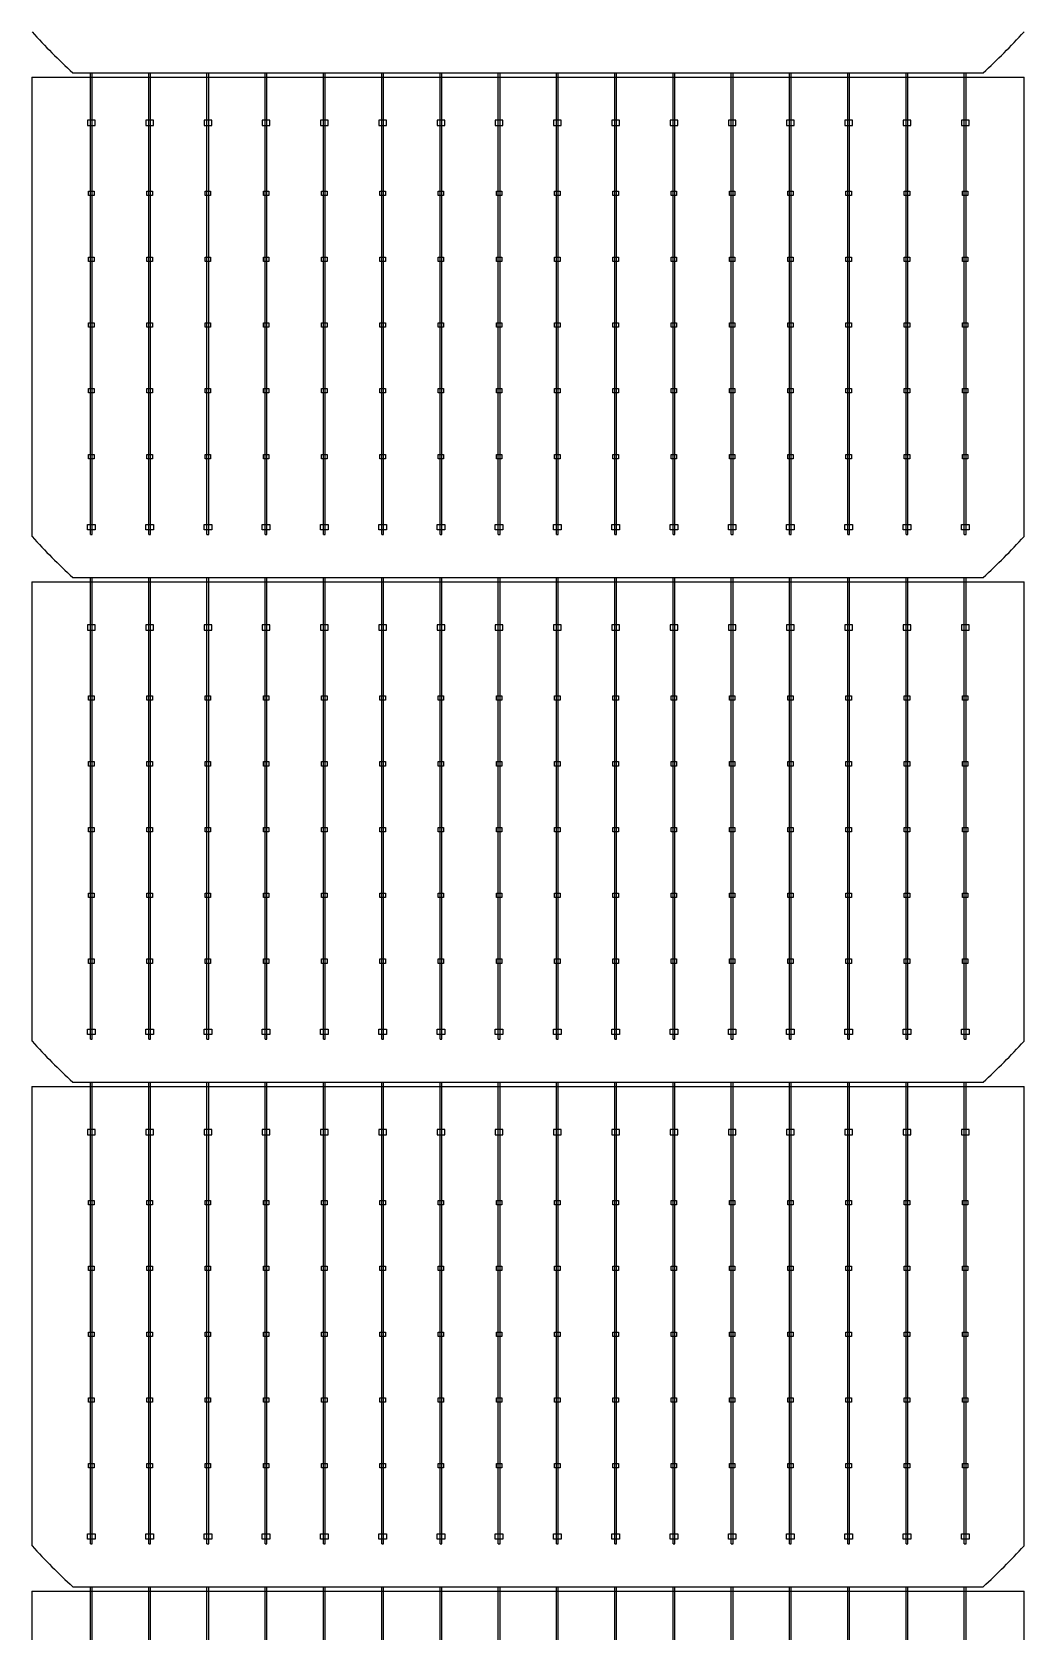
# Model space of a CAD drawing. Header units: millimetres. Extents: x 10297564 to 11610295, y -9287743 to -8409454.
# Drawn here: x 10400741 to 10403282, y -9081404 to -9077305 of the extents above; entities that cross this region are included whole.
import ezdxf

# ---------------------------------------------------------------- set-up
doc = ezdxf.new("R2010")
doc.units = ezdxf.units.MM
doc.header["$LTSCALE"] = 100

msp = doc.modelspace()

# ---------------------------------------------------------------- linework, layer by layer
for p, q in [((10400890.8, -9078592.8), (10400890.8, -9077409.9)), ((10400895.3, -9078592.8), (10400895.3, -9077409.9)), ((10401040, -9078592.8), (10401040, -9077409.9)), ((10401044.5, -9078592.8), (10401044.5, -9077409.9)), ((10401189.3, -9078592.8), (10401189.3, -9077409.9)), ((10401193.8, -9078592.8), (10401193.8, -9077409.9)), ((10401338.5, -9078592.8), (10401338.5, -9077409.9)), ((10401343, -9078592.8), (10401343, -9077409.9)), ((10401487.8, -9078592.8), (10401487.8, -9077409.9)), ((10401492.3, -9078592.8), (10401492.3, -9077409.9)), ((10401637, -9078592.8), (10401637, -9077409.9)), ((10401641.5, -9078592.8), (10401641.5, -9077409.9)), ((10401786.3, -9078592.8), (10401786.3, -9077409.9)), ((10401790.7, -9078592.8), (10401790.7, -9077409.9)), ((10401935.5, -9078592.8), (10401935.5, -9077409.9)), ((10401940, -9078592.8), (10401940, -9077409.9)), ((10402084.8, -9078592.8), (10402084.8, -9077409.9)), ((10402089.2, -9078592.8), (10402089.2, -9077409.9)), ((10402234, -9078592.8), (10402234, -9077409.9)), ((10402238.5, -9078592.8), (10402238.5, -9077409.9)), ((10402383.3, -9078592.8), (10402383.3, -9077409.9)), ((10402387.7, -9078592.8), (10402387.7, -9077409.9)), ((10402532.5, -9078592.8), (10402532.5, -9077409.9)), ((10402537, -9078592.8), (10402537, -9077409.9)), ((10402681.8, -9078592.8), (10402681.8, -9077409.9)), ((10402686.2, -9078592.8), (10402686.2, -9077409.9)), ((10402831, -9078592.8), (10402831, -9077409.9)), ((10402835.5, -9078592.8), (10402835.5, -9077409.9)), ((10402980.3, -9078592.8), (10402980.3, -9077409.9)), ((10402984.7, -9078592.8), (10402984.7, -9077409.9)), ((10403129.5, -9078592.8), (10403129.5, -9077409.9)), ((10403134, -9078592.8), (10403134, -9077409.9)), ((10400741, -9077421.1), (10403282.4, -9077421.1)), ((10400741, -9078713.8), (10403282.4, -9078713.8)), ((10400890.8, -9079885.4), (10400890.8, -9078702.5)), ((10400895.3, -9079885.4), (10400895.3, -9078702.5)), ((10401040, -9079885.4), (10401040, -9078702.5)), ((10401044.5, -9079885.4), (10401044.5, -9078702.5)), ((10401189.3, -9079885.4), (10401189.3, -9078702.5)), ((10401193.8, -9079885.4), (10401193.8, -9078702.5)), ((10401338.5, -9079885.4), (10401338.5, -9078702.5)), ((10401343, -9079885.4), (10401343, -9078702.5)), ((10401487.8, -9079885.4), (10401487.8, -9078702.5)), ((10401492.3, -9079885.4), (10401492.3, -9078702.5)), ((10401637, -9079885.4), (10401637, -9078702.5)), ((10401641.5, -9079885.4), (10401641.5, -9078702.5)), ((10401786.3, -9079885.4), (10401786.3, -9078702.5)), ((10401790.7, -9079885.4), (10401790.7, -9078702.5)), ((10401935.5, -9079885.4), (10401935.5, -9078702.5)), ((10401940, -9079885.4), (10401940, -9078702.5)), ((10402084.8, -9079885.4), (10402084.8, -9078702.5)), ((10402089.2, -9079885.4), (10402089.2, -9078702.5)), ((10402234, -9079885.4), (10402234, -9078702.5)), ((10402238.5, -9079885.4), (10402238.5, -9078702.5)), ((10402383.3, -9079885.4), (10402383.3, -9078702.5)), ((10402387.7, -9079885.4), (10402387.7, -9078702.5)), ((10402532.5, -9079885.4), (10402532.5, -9078702.5)), ((10402537, -9079885.4), (10402537, -9078702.5)), ((10402681.8, -9079885.4), (10402681.8, -9078702.5)), ((10402686.2, -9079885.4), (10402686.2, -9078702.5)), ((10402831, -9079885.4), (10402831, -9078702.5)), ((10402835.5, -9079885.4), (10402835.5, -9078702.5)), ((10402980.3, -9079885.4), (10402980.3, -9078702.5)), ((10402984.7, -9079885.4), (10402984.7, -9078702.5)), ((10403129.5, -9079885.4), (10403129.5, -9078702.5)), ((10403134, -9079885.4), (10403134, -9078702.5)), ((10400890.8, -9081178.1), (10400890.8, -9079995.2)), ((10400895.3, -9081178.1), (10400895.3, -9079995.2)), ((10401040, -9081178.1), (10401040, -9079995.2)), ((10401044.5, -9081178.1), (10401044.5, -9079995.2)), ((10401189.3, -9081178.1), (10401189.3, -9079995.2)), ((10401193.8, -9081178.1), (10401193.8, -9079995.2)), ((10401338.5, -9081178.1), (10401338.5, -9079995.2)), ((10401343, -9081178.1), (10401343, -9079995.2)), ((10401487.8, -9081178.1), (10401487.8, -9079995.2)), ((10401492.3, -9081178.1), (10401492.3, -9079995.2)), ((10401637, -9081178.1), (10401637, -9079995.2)), ((10401641.5, -9081178.1), (10401641.5, -9079995.2)), ((10401786.3, -9081178.1), (10401786.3, -9079995.2)), ((10401790.7, -9081178.1), (10401790.7, -9079995.2)), ((10401935.5, -9081178.1), (10401935.5, -9079995.2)), ((10401940, -9081178.1), (10401940, -9079995.2)), ((10402084.8, -9081178.1), (10402084.8, -9079995.2)), ((10402089.2, -9081178.1), (10402089.2, -9079995.2)), ((10402234, -9081178.1), (10402234, -9079995.2)), ((10402238.5, -9081178.1), (10402238.5, -9079995.2)), ((10402383.3, -9081178.1), (10402383.3, -9079995.2)), ((10402387.7, -9081178.1), (10402387.7, -9079995.2)), ((10402532.5, -9081178.1), (10402532.5, -9079995.2)), ((10402537, -9081178.1), (10402537, -9079995.2)), ((10402681.8, -9081178.1), (10402681.8, -9079995.2)), ((10402686.2, -9081178.1), (10402686.2, -9079995.2)), ((10402831, -9081178.1), (10402831, -9079995.2)), ((10402835.5, -9081178.1), (10402835.5, -9079995.2)), ((10402980.3, -9081178.1), (10402980.3, -9079995.2)), ((10402984.7, -9081178.1), (10402984.7, -9079995.2)), ((10403129.5, -9081178.1), (10403129.5, -9079995.2)), ((10403134, -9081178.1), (10403134, -9079995.2)), ((10400741, -9080006.4), (10403282.4, -9080006.4)), ((10400741, -9081299.1), (10403282.4, -9081299.1)), ((10400890.8, -9082470.8), (10400890.8, -9081287.9)), ((10400895.3, -9082470.8), (10400895.3, -9081287.9)), ((10401040, -9082470.8), (10401040, -9081287.9)), ((10401044.5, -9082470.8), (10401044.5, -9081287.9)), ((10401189.3, -9082470.8), (10401189.3, -9081287.9)), ((10401193.8, -9082470.8), (10401193.8, -9081287.9)), ((10401338.5, -9082470.8), (10401338.5, -9081287.9)), ((10401343, -9082470.8), (10401343, -9081287.9)), ((10401487.8, -9082470.8), (10401487.8, -9081287.9)), ((10401492.3, -9082470.8), (10401492.3, -9081287.9)), ((10401637, -9082470.8), (10401637, -9081287.9)), ((10401641.5, -9082470.8), (10401641.5, -9081287.9)), ((10401786.3, -9082470.8), (10401786.3, -9081287.9)), ((10401790.7, -9082470.8), (10401790.7, -9081287.9)), ((10401935.5, -9082470.8), (10401935.5, -9081287.9)), ((10401940, -9082470.8), (10401940, -9081287.9)), ((10402084.8, -9082470.8), (10402084.8, -9081287.9)), ((10402089.2, -9082470.8), (10402089.2, -9081287.9)), ((10402234, -9082470.8), (10402234, -9081287.9)), ((10402238.5, -9082470.8), (10402238.5, -9081287.9)), ((10402383.3, -9082470.8), (10402383.3, -9081287.9)), ((10402387.7, -9082470.8), (10402387.7, -9081287.9)), ((10402532.5, -9082470.8), (10402532.5, -9081287.9)), ((10402537, -9082470.8), (10402537, -9081287.9)), ((10402681.8, -9082470.8), (10402681.8, -9081287.9)), ((10402686.2, -9082470.8), (10402686.2, -9081287.9)), ((10402831, -9082470.8), (10402831, -9081287.9)), ((10402835.5, -9082470.8), (10402835.5, -9081287.9)), ((10402980.3, -9082470.8), (10402980.3, -9081287.9)), ((10402984.7, -9082470.8), (10402984.7, -9081287.9)), ((10403129.5, -9082470.8), (10403129.5, -9081287.9)), ((10403134, -9082470.8), (10403134, -9081287.9))]:
    msp.add_line(p, q)
for points in [[(10400845.7, -9077409.9), (10403177.7, -9077409.9)], [(10400741, -9077421.1), (10400741, -9078597.9)], [(10403282.4, -9078597.9), (10403282.4, -9077421.1)], [(10400890.8, -9078592.8), (10400895.3, -9078592.8)], [(10401040, -9078592.8), (10401044.5, -9078592.8)], [(10401189.3, -9078592.8), (10401193.8, -9078592.8)], [(10401338.5, -9078592.8), (10401343, -9078592.8)], [(10401487.8, -9078592.8), (10401492.3, -9078592.8)], [(10401637, -9078592.8), (10401641.5, -9078592.8)], [(10401786.3, -9078592.8), (10401790.7, -9078592.8)], [(10401935.5, -9078592.8), (10401940, -9078592.8)], [(10402084.8, -9078592.8), (10402089.2, -9078592.8)], [(10402234, -9078592.8), (10402238.5, -9078592.8)], [(10402383.3, -9078592.8), (10402387.7, -9078592.8)], [(10402532.5, -9078592.8), (10402537, -9078592.8)], [(10402681.8, -9078592.8), (10402686.2, -9078592.8)], [(10402831, -9078592.8), (10402835.5, -9078592.8)], [(10402980.3, -9078592.8), (10402984.7, -9078592.8)], [(10403129.5, -9078592.8), (10403134, -9078592.8)], [(10400741, -9078713.8), (10400741, -9079890.6)], [(10400845.7, -9078702.6), (10403177.7, -9078702.6)], [(10403282.4, -9079890.6), (10403282.4, -9078713.8)], [(10400890.8, -9079885.4), (10400895.3, -9079885.4)], [(10401040, -9079885.4), (10401044.5, -9079885.4)], [(10401189.3, -9079885.4), (10401193.8, -9079885.4)], [(10401338.5, -9079885.4), (10401343, -9079885.4)], [(10401487.8, -9079885.4), (10401492.3, -9079885.4)], [(10401637, -9079885.4), (10401641.5, -9079885.4)], [(10401786.3, -9079885.4), (10401790.7, -9079885.4)], [(10401935.5, -9079885.4), (10401940, -9079885.4)], [(10402084.8, -9079885.4), (10402089.2, -9079885.4)], [(10402234, -9079885.4), (10402238.5, -9079885.4)], [(10402383.3, -9079885.4), (10402387.7, -9079885.4)], [(10402532.5, -9079885.4), (10402537, -9079885.4)], [(10402681.8, -9079885.4), (10402686.2, -9079885.4)], [(10402831, -9079885.4), (10402835.5, -9079885.4)], [(10402980.3, -9079885.4), (10402984.7, -9079885.4)], [(10403129.5, -9079885.4), (10403134, -9079885.4)], [(10400845.7, -9079995.3), (10403177.7, -9079995.3)], [(10400741, -9080006.4), (10400741, -9081183.2)], [(10403282.4, -9081183.2), (10403282.4, -9080006.4)], [(10400890.8, -9081178.1), (10400895.3, -9081178.1)], [(10401040, -9081178.1), (10401044.5, -9081178.1)], [(10401189.3, -9081178.1), (10401193.8, -9081178.1)], [(10401338.5, -9081178.1), (10401343, -9081178.1)], [(10401487.8, -9081178.1), (10401492.3, -9081178.1)], [(10401637, -9081178.1), (10401641.5, -9081178.1)], [(10401786.3, -9081178.1), (10401790.7, -9081178.1)], [(10401935.5, -9081178.1), (10401940, -9081178.1)], [(10402084.8, -9081178.1), (10402089.2, -9081178.1)], [(10402234, -9081178.1), (10402238.5, -9081178.1)], [(10402383.3, -9081178.1), (10402387.7, -9081178.1)], [(10402532.5, -9081178.1), (10402537, -9081178.1)], [(10402681.8, -9081178.1), (10402686.2, -9081178.1)], [(10402831, -9081178.1), (10402835.5, -9081178.1)], [(10402980.3, -9081178.1), (10402984.7, -9081178.1)], [(10403129.5, -9081178.1), (10403134, -9081178.1)], [(10400741, -9081299.1), (10400741, -9082475.9)], [(10400845.7, -9081287.9), (10403177.7, -9081287.9)], [(10403282.4, -9082475.9), (10403282.4, -9081299.1)]]:
    msp.add_lwpolyline(points)
for points in [[(10400902.8, -9077544.8), (10400902.8, -9077530.9), (10400883.3, -9077530.9), (10400883.3, -9077544.8)], [(10401052, -9077544.8), (10401052, -9077530.9), (10401032.5, -9077530.9), (10401032.5, -9077544.8)], [(10401201.3, -9077544.8), (10401201.3, -9077530.9), (10401181.8, -9077530.9), (10401181.8, -9077544.8)], [(10401350.5, -9077544.8), (10401350.5, -9077530.9), (10401331, -9077530.9), (10401331, -9077544.8)], [(10401499.8, -9077544.8), (10401499.8, -9077530.9), (10401480.3, -9077530.9), (10401480.3, -9077544.8)], [(10401649, -9077544.8), (10401649, -9077530.9), (10401629.5, -9077530.9), (10401629.5, -9077544.8)], [(10401798.3, -9077544.8), (10401798.3, -9077530.9), (10401778.8, -9077530.9), (10401778.8, -9077544.8)], [(10401947.5, -9077544.8), (10401947.5, -9077530.9), (10401928, -9077530.9), (10401928, -9077544.8)], [(10402096.8, -9077544.8), (10402096.8, -9077530.9), (10402077.2, -9077530.9), (10402077.2, -9077544.8)], [(10402246, -9077544.8), (10402246, -9077530.9), (10402226.5, -9077530.9), (10402226.5, -9077544.8)], [(10402395.3, -9077544.8), (10402395.3, -9077530.9), (10402375.7, -9077530.9), (10402375.7, -9077544.8)], [(10402544.5, -9077544.8), (10402544.5, -9077530.9), (10402525, -9077530.9), (10402525, -9077544.8)], [(10402693.8, -9077544.8), (10402693.8, -9077530.9), (10402674.2, -9077530.9), (10402674.2, -9077544.8)], [(10402843, -9077544.8), (10402843, -9077530.9), (10402823.5, -9077530.9), (10402823.5, -9077544.8)], [(10402992.3, -9077544.8), (10402992.3, -9077530.9), (10402972.7, -9077530.9), (10402972.7, -9077544.8)], [(10403141.5, -9077544.8), (10403141.5, -9077530.9), (10403122, -9077530.9), (10403122, -9077544.8)], [(10400886.1, -9077713.2), (10400900, -9077713.2), (10400900, -9077724.3), (10400886.1, -9077724.3)], [(10401035.3, -9077713.2), (10401049.3, -9077713.2), (10401049.3, -9077724.3), (10401035.3, -9077724.3)], [(10401184.6, -9077713.2), (10401198.5, -9077713.2), (10401198.5, -9077724.3), (10401184.6, -9077724.3)], [(10401333.8, -9077713.2), (10401347.7, -9077713.2), (10401347.7, -9077724.3), (10401333.8, -9077724.3)], [(10401483, -9077713.2), (10401497, -9077713.2), (10401497, -9077724.3), (10401483, -9077724.3)], [(10401632.3, -9077713.2), (10401646.2, -9077713.2), (10401646.2, -9077724.3), (10401632.3, -9077724.3)], [(10401781.5, -9077713.2), (10401795.5, -9077713.2), (10401795.5, -9077724.3), (10401781.5, -9077724.3)], [(10401930.8, -9077713.2), (10401944.7, -9077713.2), (10401944.7, -9077724.3), (10401930.8, -9077724.3)], [(10402080, -9077713.2), (10402094, -9077713.2), (10402094, -9077724.3), (10402080, -9077724.3)], [(10402229.3, -9077713.2), (10402243.2, -9077713.2), (10402243.2, -9077724.3), (10402229.3, -9077724.3)], [(10402378.5, -9077713.2), (10402392.5, -9077713.2), (10402392.5, -9077724.3), (10402378.5, -9077724.3)], [(10402527.8, -9077713.2), (10402541.7, -9077713.2), (10402541.7, -9077724.3), (10402527.8, -9077724.3)], [(10402677, -9077713.2), (10402691, -9077713.2), (10402691, -9077724.3), (10402677, -9077724.3)], [(10402826.3, -9077713.2), (10402840.2, -9077713.2), (10402840.2, -9077724.3), (10402826.3, -9077724.3)], [(10402975.5, -9077713.2), (10402989.5, -9077713.2), (10402989.5, -9077724.3), (10402975.5, -9077724.3)], [(10403124.8, -9077713.2), (10403138.7, -9077713.2), (10403138.7, -9077724.3), (10403124.8, -9077724.3)], [(10400886.1, -9077881.7), (10400900, -9077881.7), (10400900, -9077892.8), (10400886.1, -9077892.8)], [(10401035.3, -9077881.7), (10401049.3, -9077881.7), (10401049.3, -9077892.8), (10401035.3, -9077892.8)], [(10401184.6, -9077881.7), (10401198.5, -9077881.7), (10401198.5, -9077892.8), (10401184.6, -9077892.8)], [(10401333.8, -9077881.7), (10401347.7, -9077881.7), (10401347.7, -9077892.8), (10401333.8, -9077892.8)], [(10401483, -9077881.7), (10401497, -9077881.7), (10401497, -9077892.8), (10401483, -9077892.8)], [(10401632.3, -9077881.7), (10401646.2, -9077881.7), (10401646.2, -9077892.8), (10401632.3, -9077892.8)], [(10401781.5, -9077881.7), (10401795.5, -9077881.7), (10401795.5, -9077892.8), (10401781.5, -9077892.8)], [(10401930.8, -9077881.7), (10401944.7, -9077881.7), (10401944.7, -9077892.8), (10401930.8, -9077892.8)], [(10402080, -9077881.7), (10402094, -9077881.7), (10402094, -9077892.8), (10402080, -9077892.8)], [(10402229.3, -9077881.7), (10402243.2, -9077881.7), (10402243.2, -9077892.8), (10402229.3, -9077892.8)], [(10402378.5, -9077881.7), (10402392.5, -9077881.7), (10402392.5, -9077892.8), (10402378.5, -9077892.8)], [(10402527.8, -9077881.7), (10402541.7, -9077881.7), (10402541.7, -9077892.8), (10402527.8, -9077892.8)], [(10402677, -9077881.7), (10402691, -9077881.7), (10402691, -9077892.8), (10402677, -9077892.8)], [(10402826.3, -9077881.7), (10402840.2, -9077881.7), (10402840.2, -9077892.8), (10402826.3, -9077892.8)], [(10402975.5, -9077881.7), (10402989.5, -9077881.7), (10402989.5, -9077892.8), (10402975.5, -9077892.8)], [(10403124.8, -9077881.7), (10403138.7, -9077881.7), (10403138.7, -9077892.8), (10403124.8, -9077892.8)], [(10400886.1, -9078050.2), (10400900, -9078050.2), (10400900, -9078061.3), (10400886.1, -9078061.3)], [(10401035.3, -9078050.2), (10401049.3, -9078050.2), (10401049.3, -9078061.3), (10401035.3, -9078061.3)], [(10401184.6, -9078050.2), (10401198.5, -9078050.2), (10401198.5, -9078061.3), (10401184.6, -9078061.3)], [(10401333.8, -9078050.2), (10401347.7, -9078050.2), (10401347.7, -9078061.3), (10401333.8, -9078061.3)], [(10401483, -9078050.2), (10401497, -9078050.2), (10401497, -9078061.3), (10401483, -9078061.3)], [(10401632.3, -9078050.2), (10401646.2, -9078050.2), (10401646.2, -9078061.3), (10401632.3, -9078061.3)], [(10401781.5, -9078050.2), (10401795.5, -9078050.2), (10401795.5, -9078061.3), (10401781.5, -9078061.3)], [(10401930.8, -9078050.2), (10401944.7, -9078050.2), (10401944.7, -9078061.3), (10401930.8, -9078061.3)], [(10402080, -9078050.2), (10402094, -9078050.2), (10402094, -9078061.3), (10402080, -9078061.3)], [(10402229.3, -9078050.2), (10402243.2, -9078050.2), (10402243.2, -9078061.3), (10402229.3, -9078061.3)], [(10402378.5, -9078050.2), (10402392.5, -9078050.2), (10402392.5, -9078061.3), (10402378.5, -9078061.3)], [(10402527.8, -9078050.2), (10402541.7, -9078050.2), (10402541.7, -9078061.3), (10402527.8, -9078061.3)], [(10402677, -9078050.2), (10402691, -9078050.2), (10402691, -9078061.3), (10402677, -9078061.3)], [(10402826.3, -9078050.2), (10402840.2, -9078050.2), (10402840.2, -9078061.3), (10402826.3, -9078061.3)], [(10402975.5, -9078050.2), (10402989.5, -9078050.2), (10402989.5, -9078061.3), (10402975.5, -9078061.3)], [(10403124.8, -9078050.2), (10403138.7, -9078050.2), (10403138.7, -9078061.3), (10403124.8, -9078061.3)], [(10400886.1, -9078218.7), (10400900, -9078218.7), (10400900, -9078229.8), (10400886.1, -9078229.8)], [(10401035.3, -9078218.7), (10401049.3, -9078218.7), (10401049.3, -9078229.8), (10401035.3, -9078229.8)], [(10401184.6, -9078218.7), (10401198.5, -9078218.7), (10401198.5, -9078229.8), (10401184.6, -9078229.8)], [(10401333.8, -9078218.7), (10401347.7, -9078218.7), (10401347.7, -9078229.8), (10401333.8, -9078229.8)], [(10401483, -9078218.7), (10401497, -9078218.7), (10401497, -9078229.8), (10401483, -9078229.8)], [(10401632.3, -9078218.7), (10401646.2, -9078218.7), (10401646.2, -9078229.8), (10401632.3, -9078229.8)], [(10401781.5, -9078218.7), (10401795.5, -9078218.7), (10401795.5, -9078229.8), (10401781.5, -9078229.8)], [(10401930.8, -9078218.7), (10401944.7, -9078218.7), (10401944.7, -9078229.8), (10401930.8, -9078229.8)], [(10402080, -9078218.7), (10402094, -9078218.7), (10402094, -9078229.8), (10402080, -9078229.8)], [(10402229.3, -9078218.7), (10402243.2, -9078218.7), (10402243.2, -9078229.8), (10402229.3, -9078229.8)], [(10402378.5, -9078218.7), (10402392.5, -9078218.7), (10402392.5, -9078229.8), (10402378.5, -9078229.8)], [(10402527.8, -9078218.7), (10402541.7, -9078218.7), (10402541.7, -9078229.8), (10402527.8, -9078229.8)], [(10402677, -9078218.7), (10402691, -9078218.7), (10402691, -9078229.8), (10402677, -9078229.8)], [(10402826.3, -9078218.7), (10402840.2, -9078218.7), (10402840.2, -9078229.8), (10402826.3, -9078229.8)], [(10402975.5, -9078218.7), (10402989.5, -9078218.7), (10402989.5, -9078229.8), (10402975.5, -9078229.8)], [(10403124.8, -9078218.7), (10403138.7, -9078218.7), (10403138.7, -9078229.8), (10403124.8, -9078229.8)], [(10400886.1, -9078387.2), (10400900, -9078387.2), (10400900, -9078398.3), (10400886.1, -9078398.3)], [(10401035.3, -9078387.2), (10401049.3, -9078387.2), (10401049.3, -9078398.3), (10401035.3, -9078398.3)], [(10401184.6, -9078387.2), (10401198.5, -9078387.2), (10401198.5, -9078398.3), (10401184.6, -9078398.3)], [(10401333.8, -9078387.2), (10401347.7, -9078387.2), (10401347.7, -9078398.3), (10401333.8, -9078398.3)], [(10401483, -9078387.2), (10401497, -9078387.2), (10401497, -9078398.3), (10401483, -9078398.3)], [(10401632.3, -9078387.2), (10401646.2, -9078387.2), (10401646.2, -9078398.3), (10401632.3, -9078398.3)], [(10401781.5, -9078387.2), (10401795.5, -9078387.2), (10401795.5, -9078398.3), (10401781.5, -9078398.3)], [(10401930.8, -9078387.2), (10401944.7, -9078387.2), (10401944.7, -9078398.3), (10401930.8, -9078398.3)], [(10402080, -9078387.2), (10402094, -9078387.2), (10402094, -9078398.3), (10402080, -9078398.3)], [(10402229.3, -9078387.2), (10402243.2, -9078387.2), (10402243.2, -9078398.3), (10402229.3, -9078398.3)], [(10402378.5, -9078387.2), (10402392.5, -9078387.2), (10402392.5, -9078398.3), (10402378.5, -9078398.3)], [(10402527.8, -9078387.2), (10402541.7, -9078387.2), (10402541.7, -9078398.3), (10402527.8, -9078398.3)], [(10402677, -9078387.2), (10402691, -9078387.2), (10402691, -9078398.3), (10402677, -9078398.3)], [(10402826.3, -9078387.2), (10402840.2, -9078387.2), (10402840.2, -9078398.3), (10402826.3, -9078398.3)], [(10402975.5, -9078387.2), (10402989.5, -9078387.2), (10402989.5, -9078398.3), (10402975.5, -9078398.3)], [(10403124.8, -9078387.2), (10403138.7, -9078387.2), (10403138.7, -9078398.3), (10403124.8, -9078398.3)], [(10400902.8, -9078566.7), (10400902.8, -9078580.6), (10400883.3, -9078580.6), (10400883.3, -9078566.7)], [(10401052, -9078566.7), (10401052, -9078580.6), (10401032.5, -9078580.6), (10401032.5, -9078566.7)], [(10401201.3, -9078566.7), (10401201.3, -9078580.6), (10401181.8, -9078580.6), (10401181.8, -9078566.7)], [(10401350.5, -9078566.7), (10401350.5, -9078580.6), (10401331, -9078580.6), (10401331, -9078566.7)], [(10401499.8, -9078566.7), (10401499.8, -9078580.6), (10401480.3, -9078580.6), (10401480.3, -9078566.7)], [(10401649, -9078566.7), (10401649, -9078580.6), (10401629.5, -9078580.6), (10401629.5, -9078566.7)], [(10401798.3, -9078566.7), (10401798.3, -9078580.6), (10401778.8, -9078580.6), (10401778.8, -9078566.7)], [(10401947.5, -9078566.7), (10401947.5, -9078580.6), (10401928, -9078580.6), (10401928, -9078566.7)], [(10402096.8, -9078566.7), (10402096.8, -9078580.6), (10402077.2, -9078580.6), (10402077.2, -9078566.7)], [(10402246, -9078566.7), (10402246, -9078580.6), (10402226.5, -9078580.6), (10402226.5, -9078566.7)], [(10402395.3, -9078566.7), (10402395.3, -9078580.6), (10402375.7, -9078580.6), (10402375.7, -9078566.7)], [(10402544.5, -9078566.7), (10402544.5, -9078580.6), (10402525, -9078580.6), (10402525, -9078566.7)], [(10402693.8, -9078566.7), (10402693.8, -9078580.6), (10402674.2, -9078580.6), (10402674.2, -9078566.7)], [(10402843, -9078566.7), (10402843, -9078580.6), (10402823.5, -9078580.6), (10402823.5, -9078566.7)], [(10402992.3, -9078566.7), (10402992.3, -9078580.6), (10402972.7, -9078580.6), (10402972.7, -9078566.7)], [(10403141.5, -9078566.7), (10403141.5, -9078580.6), (10403122, -9078580.6), (10403122, -9078566.7)], [(10400902.8, -9078837.5), (10400902.8, -9078823.5), (10400883.3, -9078823.5), (10400883.3, -9078837.5)], [(10401052, -9078837.5), (10401052, -9078823.5), (10401032.5, -9078823.5), (10401032.5, -9078837.5)], [(10401201.3, -9078837.5), (10401201.3, -9078823.5), (10401181.8, -9078823.5), (10401181.8, -9078837.5)], [(10401350.5, -9078837.5), (10401350.5, -9078823.5), (10401331, -9078823.5), (10401331, -9078837.5)], [(10401499.8, -9078837.5), (10401499.8, -9078823.5), (10401480.3, -9078823.5), (10401480.3, -9078837.5)], [(10401649, -9078837.5), (10401649, -9078823.5), (10401629.5, -9078823.5), (10401629.5, -9078837.5)], [(10401798.3, -9078837.5), (10401798.3, -9078823.5), (10401778.8, -9078823.5), (10401778.8, -9078837.5)], [(10401947.5, -9078837.5), (10401947.5, -9078823.5), (10401928, -9078823.5), (10401928, -9078837.5)], [(10402096.8, -9078837.5), (10402096.8, -9078823.5), (10402077.2, -9078823.5), (10402077.2, -9078837.5)], [(10402246, -9078837.5), (10402246, -9078823.5), (10402226.5, -9078823.5), (10402226.5, -9078837.5)], [(10402395.3, -9078837.5), (10402395.3, -9078823.5), (10402375.7, -9078823.5), (10402375.7, -9078837.5)], [(10402544.5, -9078837.5), (10402544.5, -9078823.5), (10402525, -9078823.5), (10402525, -9078837.5)], [(10402693.8, -9078837.5), (10402693.8, -9078823.5), (10402674.2, -9078823.5), (10402674.2, -9078837.5)], [(10402843, -9078837.5), (10402843, -9078823.5), (10402823.5, -9078823.5), (10402823.5, -9078837.5)], [(10402992.3, -9078837.5), (10402992.3, -9078823.5), (10402972.7, -9078823.5), (10402972.7, -9078837.5)], [(10403141.5, -9078837.5), (10403141.5, -9078823.5), (10403122, -9078823.5), (10403122, -9078837.5)], [(10400886.1, -9079005.8), (10400900, -9079005.8), (10400900, -9079017), (10400886.1, -9079017)], [(10401035.3, -9079005.8), (10401049.3, -9079005.8), (10401049.3, -9079017), (10401035.3, -9079017)], [(10401184.6, -9079005.8), (10401198.5, -9079005.8), (10401198.5, -9079017), (10401184.6, -9079017)], [(10401333.8, -9079005.8), (10401347.7, -9079005.8), (10401347.7, -9079017), (10401333.8, -9079017)], [(10401483, -9079005.8), (10401497, -9079005.8), (10401497, -9079017), (10401483, -9079017)], [(10401632.3, -9079005.8), (10401646.2, -9079005.8), (10401646.2, -9079017), (10401632.3, -9079017)], [(10401781.5, -9079005.8), (10401795.5, -9079005.8), (10401795.5, -9079017), (10401781.5, -9079017)], [(10401930.8, -9079005.8), (10401944.7, -9079005.8), (10401944.7, -9079017), (10401930.8, -9079017)], [(10402080, -9079005.8), (10402094, -9079005.8), (10402094, -9079017), (10402080, -9079017)], [(10402229.3, -9079005.8), (10402243.2, -9079005.8), (10402243.2, -9079017), (10402229.3, -9079017)], [(10402378.5, -9079005.8), (10402392.5, -9079005.8), (10402392.5, -9079017), (10402378.5, -9079017)], [(10402527.8, -9079005.8), (10402541.7, -9079005.8), (10402541.7, -9079017), (10402527.8, -9079017)], [(10402677, -9079005.8), (10402691, -9079005.8), (10402691, -9079017), (10402677, -9079017)], [(10402826.3, -9079005.8), (10402840.2, -9079005.8), (10402840.2, -9079017), (10402826.3, -9079017)], [(10402975.5, -9079005.8), (10402989.5, -9079005.8), (10402989.5, -9079017), (10402975.5, -9079017)], [(10403124.8, -9079005.8), (10403138.7, -9079005.8), (10403138.7, -9079017), (10403124.8, -9079017)], [(10400886.1, -9079174.3), (10400900, -9079174.3), (10400900, -9079185.5), (10400886.1, -9079185.5)], [(10401035.3, -9079174.3), (10401049.3, -9079174.3), (10401049.3, -9079185.5), (10401035.3, -9079185.5)], [(10401184.6, -9079174.3), (10401198.5, -9079174.3), (10401198.5, -9079185.5), (10401184.6, -9079185.5)], [(10401333.8, -9079174.3), (10401347.7, -9079174.3), (10401347.7, -9079185.5), (10401333.8, -9079185.5)], [(10401483, -9079174.3), (10401497, -9079174.3), (10401497, -9079185.5), (10401483, -9079185.5)], [(10401632.3, -9079174.3), (10401646.2, -9079174.3), (10401646.2, -9079185.5), (10401632.3, -9079185.5)], [(10401781.5, -9079174.3), (10401795.5, -9079174.3), (10401795.5, -9079185.5), (10401781.5, -9079185.5)], [(10401930.8, -9079174.3), (10401944.7, -9079174.3), (10401944.7, -9079185.5), (10401930.8, -9079185.5)], [(10402080, -9079174.3), (10402094, -9079174.3), (10402094, -9079185.5), (10402080, -9079185.5)], [(10402229.3, -9079174.3), (10402243.2, -9079174.3), (10402243.2, -9079185.5), (10402229.3, -9079185.5)], [(10402378.5, -9079174.3), (10402392.5, -9079174.3), (10402392.5, -9079185.5), (10402378.5, -9079185.5)], [(10402527.8, -9079174.3), (10402541.7, -9079174.3), (10402541.7, -9079185.5), (10402527.8, -9079185.5)], [(10402677, -9079174.3), (10402691, -9079174.3), (10402691, -9079185.5), (10402677, -9079185.5)], [(10402826.3, -9079174.3), (10402840.2, -9079174.3), (10402840.2, -9079185.5), (10402826.3, -9079185.5)], [(10402975.5, -9079174.3), (10402989.5, -9079174.3), (10402989.5, -9079185.5), (10402975.5, -9079185.5)], [(10403124.8, -9079174.3), (10403138.7, -9079174.3), (10403138.7, -9079185.5), (10403124.8, -9079185.5)], [(10400886.1, -9079342.8), (10400900, -9079342.8), (10400900, -9079354), (10400886.1, -9079354)], [(10401035.3, -9079342.8), (10401049.3, -9079342.8), (10401049.3, -9079354), (10401035.3, -9079354)], [(10401184.6, -9079342.8), (10401198.5, -9079342.8), (10401198.5, -9079354), (10401184.6, -9079354)], [(10401333.8, -9079342.8), (10401347.7, -9079342.8), (10401347.7, -9079354), (10401333.8, -9079354)], [(10401483, -9079342.8), (10401497, -9079342.8), (10401497, -9079354), (10401483, -9079354)], [(10401632.3, -9079342.8), (10401646.2, -9079342.8), (10401646.2, -9079354), (10401632.3, -9079354)], [(10401781.5, -9079342.8), (10401795.5, -9079342.8), (10401795.5, -9079354), (10401781.5, -9079354)], [(10401930.8, -9079342.8), (10401944.7, -9079342.8), (10401944.7, -9079354), (10401930.8, -9079354)], [(10402080, -9079342.8), (10402094, -9079342.8), (10402094, -9079354), (10402080, -9079354)], [(10402229.3, -9079342.8), (10402243.2, -9079342.8), (10402243.2, -9079354), (10402229.3, -9079354)], [(10402378.5, -9079342.8), (10402392.5, -9079342.8), (10402392.5, -9079354), (10402378.5, -9079354)], [(10402527.8, -9079342.8), (10402541.7, -9079342.8), (10402541.7, -9079354), (10402527.8, -9079354)], [(10402677, -9079342.8), (10402691, -9079342.8), (10402691, -9079354), (10402677, -9079354)], [(10402826.3, -9079342.8), (10402840.2, -9079342.8), (10402840.2, -9079354), (10402826.3, -9079354)], [(10402975.5, -9079342.8), (10402989.5, -9079342.8), (10402989.5, -9079354), (10402975.5, -9079354)], [(10403124.8, -9079342.8), (10403138.7, -9079342.8), (10403138.7, -9079354), (10403124.8, -9079354)], [(10400886.1, -9079511.3), (10400900, -9079511.3), (10400900, -9079522.5), (10400886.1, -9079522.5)], [(10401035.3, -9079511.3), (10401049.3, -9079511.3), (10401049.3, -9079522.5), (10401035.3, -9079522.5)], [(10401184.6, -9079511.3), (10401198.5, -9079511.3), (10401198.5, -9079522.5), (10401184.6, -9079522.5)], [(10401333.8, -9079511.3), (10401347.7, -9079511.3), (10401347.7, -9079522.5), (10401333.8, -9079522.5)], [(10401483, -9079511.3), (10401497, -9079511.3), (10401497, -9079522.5), (10401483, -9079522.5)], [(10401632.3, -9079511.3), (10401646.2, -9079511.3), (10401646.2, -9079522.5), (10401632.3, -9079522.5)], [(10401781.5, -9079511.3), (10401795.5, -9079511.3), (10401795.5, -9079522.5), (10401781.5, -9079522.5)], [(10401930.8, -9079511.3), (10401944.7, -9079511.3), (10401944.7, -9079522.5), (10401930.8, -9079522.5)], [(10402080, -9079511.3), (10402094, -9079511.3), (10402094, -9079522.5), (10402080, -9079522.5)], [(10402229.3, -9079511.3), (10402243.2, -9079511.3), (10402243.2, -9079522.5), (10402229.3, -9079522.5)], [(10402378.5, -9079511.3), (10402392.5, -9079511.3), (10402392.5, -9079522.5), (10402378.5, -9079522.5)], [(10402527.8, -9079511.3), (10402541.7, -9079511.3), (10402541.7, -9079522.5), (10402527.8, -9079522.5)], [(10402677, -9079511.3), (10402691, -9079511.3), (10402691, -9079522.5), (10402677, -9079522.5)], [(10402826.3, -9079511.3), (10402840.2, -9079511.3), (10402840.2, -9079522.5), (10402826.3, -9079522.5)], [(10402975.5, -9079511.3), (10402989.5, -9079511.3), (10402989.5, -9079522.5), (10402975.5, -9079522.5)], [(10403124.8, -9079511.3), (10403138.7, -9079511.3), (10403138.7, -9079522.5), (10403124.8, -9079522.5)], [(10400886.1, -9079679.8), (10400900, -9079679.8), (10400900, -9079691), (10400886.1, -9079691)], [(10401035.3, -9079679.8), (10401049.3, -9079679.8), (10401049.3, -9079691), (10401035.3, -9079691)], [(10401184.6, -9079679.8), (10401198.5, -9079679.8), (10401198.5, -9079691), (10401184.6, -9079691)], [(10401333.8, -9079679.8), (10401347.7, -9079679.8), (10401347.7, -9079691), (10401333.8, -9079691)], [(10401483, -9079679.8), (10401497, -9079679.8), (10401497, -9079691), (10401483, -9079691)], [(10401632.3, -9079679.8), (10401646.2, -9079679.8), (10401646.2, -9079691), (10401632.3, -9079691)], [(10401781.5, -9079679.8), (10401795.5, -9079679.8), (10401795.5, -9079691), (10401781.5, -9079691)], [(10401930.8, -9079679.8), (10401944.7, -9079679.8), (10401944.7, -9079691), (10401930.8, -9079691)], [(10402080, -9079679.8), (10402094, -9079679.8), (10402094, -9079691), (10402080, -9079691)], [(10402229.3, -9079679.8), (10402243.2, -9079679.8), (10402243.2, -9079691), (10402229.3, -9079691)], [(10402378.5, -9079679.8), (10402392.5, -9079679.8), (10402392.5, -9079691), (10402378.5, -9079691)], [(10402527.8, -9079679.8), (10402541.7, -9079679.8), (10402541.7, -9079691), (10402527.8, -9079691)], [(10402677, -9079679.8), (10402691, -9079679.8), (10402691, -9079691), (10402677, -9079691)], [(10402826.3, -9079679.8), (10402840.2, -9079679.8), (10402840.2, -9079691), (10402826.3, -9079691)], [(10402975.5, -9079679.8), (10402989.5, -9079679.8), (10402989.5, -9079691), (10402975.5, -9079691)], [(10403124.8, -9079679.8), (10403138.7, -9079679.8), (10403138.7, -9079691), (10403124.8, -9079691)], [(10400902.8, -9079859.3), (10400902.8, -9079873.3), (10400883.3, -9079873.3), (10400883.3, -9079859.3)], [(10401052, -9079859.3), (10401052, -9079873.3), (10401032.5, -9079873.3), (10401032.5, -9079859.3)], [(10401201.3, -9079859.3), (10401201.3, -9079873.3), (10401181.8, -9079873.3), (10401181.8, -9079859.3)], [(10401350.5, -9079859.3), (10401350.5, -9079873.3), (10401331, -9079873.3), (10401331, -9079859.3)], [(10401499.8, -9079859.3), (10401499.8, -9079873.3), (10401480.3, -9079873.3), (10401480.3, -9079859.3)], [(10401649, -9079859.3), (10401649, -9079873.3), (10401629.5, -9079873.3), (10401629.5, -9079859.3)], [(10401798.3, -9079859.3), (10401798.3, -9079873.3), (10401778.8, -9079873.3), (10401778.8, -9079859.3)], [(10401947.5, -9079859.3), (10401947.5, -9079873.3), (10401928, -9079873.3), (10401928, -9079859.3)], [(10402096.8, -9079859.3), (10402096.8, -9079873.3), (10402077.2, -9079873.3), (10402077.2, -9079859.3)], [(10402246, -9079859.3), (10402246, -9079873.3), (10402226.5, -9079873.3), (10402226.5, -9079859.3)], [(10402395.3, -9079859.3), (10402395.3, -9079873.3), (10402375.7, -9079873.3), (10402375.7, -9079859.3)], [(10402544.5, -9079859.3), (10402544.5, -9079873.3), (10402525, -9079873.3), (10402525, -9079859.3)], [(10402693.8, -9079859.3), (10402693.8, -9079873.3), (10402674.2, -9079873.3), (10402674.2, -9079859.3)], [(10402843, -9079859.3), (10402843, -9079873.3), (10402823.5, -9079873.3), (10402823.5, -9079859.3)], [(10402992.3, -9079859.3), (10402992.3, -9079873.3), (10402972.7, -9079873.3), (10402972.7, -9079859.3)], [(10403141.5, -9079859.3), (10403141.5, -9079873.3), (10403122, -9079873.3), (10403122, -9079859.3)], [(10400902.8, -9080130.1), (10400902.8, -9080116.2), (10400883.3, -9080116.2), (10400883.3, -9080130.1)], [(10401052, -9080130.1), (10401052, -9080116.2), (10401032.5, -9080116.2), (10401032.5, -9080130.1)], [(10401201.3, -9080130.1), (10401201.3, -9080116.2), (10401181.8, -9080116.2), (10401181.8, -9080130.1)], [(10401350.5, -9080130.1), (10401350.5, -9080116.2), (10401331, -9080116.2), (10401331, -9080130.1)], [(10401499.8, -9080130.1), (10401499.8, -9080116.2), (10401480.3, -9080116.2), (10401480.3, -9080130.1)], [(10401649, -9080130.1), (10401649, -9080116.2), (10401629.5, -9080116.2), (10401629.5, -9080130.1)], [(10401798.3, -9080130.1), (10401798.3, -9080116.2), (10401778.8, -9080116.2), (10401778.8, -9080130.1)], [(10401947.5, -9080130.1), (10401947.5, -9080116.2), (10401928, -9080116.2), (10401928, -9080130.1)], [(10402096.8, -9080130.1), (10402096.8, -9080116.2), (10402077.2, -9080116.2), (10402077.2, -9080130.1)], [(10402246, -9080130.1), (10402246, -9080116.2), (10402226.5, -9080116.2), (10402226.5, -9080130.1)], [(10402395.3, -9080130.1), (10402395.3, -9080116.2), (10402375.7, -9080116.2), (10402375.7, -9080130.1)], [(10402544.5, -9080130.1), (10402544.5, -9080116.2), (10402525, -9080116.2), (10402525, -9080130.1)], [(10402693.8, -9080130.1), (10402693.8, -9080116.2), (10402674.2, -9080116.2), (10402674.2, -9080130.1)], [(10402843, -9080130.1), (10402843, -9080116.2), (10402823.5, -9080116.2), (10402823.5, -9080130.1)], [(10402992.3, -9080130.1), (10402992.3, -9080116.2), (10402972.7, -9080116.2), (10402972.7, -9080130.1)], [(10403141.5, -9080130.1), (10403141.5, -9080116.2), (10403122, -9080116.2), (10403122, -9080130.1)], [(10400886.1, -9080298.5), (10400900, -9080298.5), (10400900, -9080309.7), (10400886.1, -9080309.7)], [(10401035.3, -9080298.5), (10401049.3, -9080298.5), (10401049.3, -9080309.7), (10401035.3, -9080309.7)], [(10401184.6, -9080298.5), (10401198.5, -9080298.5), (10401198.5, -9080309.7), (10401184.6, -9080309.7)], [(10401333.8, -9080298.5), (10401347.7, -9080298.5), (10401347.7, -9080309.7), (10401333.8, -9080309.7)], [(10401483, -9080298.5), (10401497, -9080298.5), (10401497, -9080309.7), (10401483, -9080309.7)], [(10401632.3, -9080298.5), (10401646.2, -9080298.5), (10401646.2, -9080309.7), (10401632.3, -9080309.7)], [(10401781.5, -9080298.5), (10401795.5, -9080298.5), (10401795.5, -9080309.7), (10401781.5, -9080309.7)], [(10401930.8, -9080298.5), (10401944.7, -9080298.5), (10401944.7, -9080309.7), (10401930.8, -9080309.7)], [(10402080, -9080298.5), (10402094, -9080298.5), (10402094, -9080309.7), (10402080, -9080309.7)], [(10402229.3, -9080298.5), (10402243.2, -9080298.5), (10402243.2, -9080309.7), (10402229.3, -9080309.7)], [(10402378.5, -9080298.5), (10402392.5, -9080298.5), (10402392.5, -9080309.7), (10402378.5, -9080309.7)], [(10402527.8, -9080298.5), (10402541.7, -9080298.5), (10402541.7, -9080309.7), (10402527.8, -9080309.7)], [(10402677, -9080298.5), (10402691, -9080298.5), (10402691, -9080309.7), (10402677, -9080309.7)], [(10402826.3, -9080298.5), (10402840.2, -9080298.5), (10402840.2, -9080309.7), (10402826.3, -9080309.7)], [(10402975.5, -9080298.5), (10402989.5, -9080298.5), (10402989.5, -9080309.7), (10402975.5, -9080309.7)], [(10403124.8, -9080298.5), (10403138.7, -9080298.5), (10403138.7, -9080309.7), (10403124.8, -9080309.7)], [(10400886.1, -9080467), (10400900, -9080467), (10400900, -9080478.2), (10400886.1, -9080478.2)], [(10401035.3, -9080467), (10401049.3, -9080467), (10401049.3, -9080478.2), (10401035.3, -9080478.2)], [(10401184.6, -9080467), (10401198.5, -9080467), (10401198.5, -9080478.2), (10401184.6, -9080478.2)], [(10401333.8, -9080467), (10401347.7, -9080467), (10401347.7, -9080478.2), (10401333.8, -9080478.2)], [(10401483, -9080467), (10401497, -9080467), (10401497, -9080478.2), (10401483, -9080478.2)], [(10401632.3, -9080467), (10401646.2, -9080467), (10401646.2, -9080478.2), (10401632.3, -9080478.2)], [(10401781.5, -9080467), (10401795.5, -9080467), (10401795.5, -9080478.2), (10401781.5, -9080478.2)], [(10401930.8, -9080467), (10401944.7, -9080467), (10401944.7, -9080478.2), (10401930.8, -9080478.2)], [(10402080, -9080467), (10402094, -9080467), (10402094, -9080478.2), (10402080, -9080478.2)], [(10402229.3, -9080467), (10402243.2, -9080467), (10402243.2, -9080478.2), (10402229.3, -9080478.2)], [(10402378.5, -9080467), (10402392.5, -9080467), (10402392.5, -9080478.2), (10402378.5, -9080478.2)], [(10402527.8, -9080467), (10402541.7, -9080467), (10402541.7, -9080478.2), (10402527.8, -9080478.2)], [(10402677, -9080467), (10402691, -9080467), (10402691, -9080478.2), (10402677, -9080478.2)], [(10402826.3, -9080467), (10402840.2, -9080467), (10402840.2, -9080478.2), (10402826.3, -9080478.2)], [(10402975.5, -9080467), (10402989.5, -9080467), (10402989.5, -9080478.2), (10402975.5, -9080478.2)], [(10403124.8, -9080467), (10403138.7, -9080467), (10403138.7, -9080478.2), (10403124.8, -9080478.2)], [(10400886.1, -9080635.5), (10400900, -9080635.5), (10400900, -9080646.7), (10400886.1, -9080646.7)], [(10401035.3, -9080635.5), (10401049.3, -9080635.5), (10401049.3, -9080646.7), (10401035.3, -9080646.7)], [(10401184.6, -9080635.5), (10401198.5, -9080635.5), (10401198.5, -9080646.7), (10401184.6, -9080646.7)], [(10401333.8, -9080635.5), (10401347.7, -9080635.5), (10401347.7, -9080646.7), (10401333.8, -9080646.7)], [(10401483, -9080635.5), (10401497, -9080635.5), (10401497, -9080646.7), (10401483, -9080646.7)], [(10401632.3, -9080635.5), (10401646.2, -9080635.5), (10401646.2, -9080646.7), (10401632.3, -9080646.7)], [(10401781.5, -9080635.5), (10401795.5, -9080635.5), (10401795.5, -9080646.7), (10401781.5, -9080646.7)], [(10401930.8, -9080635.5), (10401944.7, -9080635.5), (10401944.7, -9080646.7), (10401930.8, -9080646.7)], [(10402080, -9080635.5), (10402094, -9080635.5), (10402094, -9080646.7), (10402080, -9080646.7)], [(10402229.3, -9080635.5), (10402243.2, -9080635.5), (10402243.2, -9080646.7), (10402229.3, -9080646.7)], [(10402378.5, -9080635.5), (10402392.5, -9080635.5), (10402392.5, -9080646.7), (10402378.5, -9080646.7)], [(10402527.8, -9080635.5), (10402541.7, -9080635.5), (10402541.7, -9080646.7), (10402527.8, -9080646.7)], [(10402677, -9080635.5), (10402691, -9080635.5), (10402691, -9080646.7), (10402677, -9080646.7)], [(10402826.3, -9080635.5), (10402840.2, -9080635.5), (10402840.2, -9080646.7), (10402826.3, -9080646.7)], [(10402975.5, -9080635.5), (10402989.5, -9080635.5), (10402989.5, -9080646.7), (10402975.5, -9080646.7)], [(10403124.8, -9080635.5), (10403138.7, -9080635.5), (10403138.7, -9080646.7), (10403124.8, -9080646.7)], [(10400886.1, -9080804), (10400900, -9080804), (10400900, -9080815.2), (10400886.1, -9080815.2)], [(10401035.3, -9080804), (10401049.3, -9080804), (10401049.3, -9080815.2), (10401035.3, -9080815.2)], [(10401184.6, -9080804), (10401198.5, -9080804), (10401198.5, -9080815.2), (10401184.6, -9080815.2)], [(10401333.8, -9080804), (10401347.7, -9080804), (10401347.7, -9080815.2), (10401333.8, -9080815.2)], [(10401483, -9080804), (10401497, -9080804), (10401497, -9080815.2), (10401483, -9080815.2)], [(10401632.3, -9080804), (10401646.2, -9080804), (10401646.2, -9080815.2), (10401632.3, -9080815.2)], [(10401781.5, -9080804), (10401795.5, -9080804), (10401795.5, -9080815.2), (10401781.5, -9080815.2)], [(10401930.8, -9080804), (10401944.7, -9080804), (10401944.7, -9080815.2), (10401930.8, -9080815.2)], [(10402080, -9080804), (10402094, -9080804), (10402094, -9080815.2), (10402080, -9080815.2)], [(10402229.3, -9080804), (10402243.2, -9080804), (10402243.2, -9080815.2), (10402229.3, -9080815.2)], [(10402378.5, -9080804), (10402392.5, -9080804), (10402392.5, -9080815.2), (10402378.5, -9080815.2)], [(10402527.8, -9080804), (10402541.7, -9080804), (10402541.7, -9080815.2), (10402527.8, -9080815.2)], [(10402677, -9080804), (10402691, -9080804), (10402691, -9080815.2), (10402677, -9080815.2)], [(10402826.3, -9080804), (10402840.2, -9080804), (10402840.2, -9080815.2), (10402826.3, -9080815.2)], [(10402975.5, -9080804), (10402989.5, -9080804), (10402989.5, -9080815.2), (10402975.5, -9080815.2)], [(10403124.8, -9080804), (10403138.7, -9080804), (10403138.7, -9080815.2), (10403124.8, -9080815.2)], [(10400886.1, -9080972.5), (10400900, -9080972.5), (10400900, -9080983.6), (10400886.1, -9080983.6)], [(10401035.3, -9080972.5), (10401049.3, -9080972.5), (10401049.3, -9080983.6), (10401035.3, -9080983.6)], [(10401184.6, -9080972.5), (10401198.5, -9080972.5), (10401198.5, -9080983.6), (10401184.6, -9080983.6)], [(10401333.8, -9080972.5), (10401347.7, -9080972.5), (10401347.7, -9080983.6), (10401333.8, -9080983.6)], [(10401483, -9080972.5), (10401497, -9080972.5), (10401497, -9080983.6), (10401483, -9080983.6)], [(10401632.3, -9080972.5), (10401646.2, -9080972.5), (10401646.2, -9080983.6), (10401632.3, -9080983.6)], [(10401781.5, -9080972.5), (10401795.5, -9080972.5), (10401795.5, -9080983.6), (10401781.5, -9080983.6)], [(10401930.8, -9080972.5), (10401944.7, -9080972.5), (10401944.7, -9080983.6), (10401930.8, -9080983.6)], [(10402080, -9080972.5), (10402094, -9080972.5), (10402094, -9080983.6), (10402080, -9080983.6)], [(10402229.3, -9080972.5), (10402243.2, -9080972.5), (10402243.2, -9080983.6), (10402229.3, -9080983.6)], [(10402378.5, -9080972.5), (10402392.5, -9080972.5), (10402392.5, -9080983.6), (10402378.5, -9080983.6)], [(10402527.8, -9080972.5), (10402541.7, -9080972.5), (10402541.7, -9080983.6), (10402527.8, -9080983.6)], [(10402677, -9080972.5), (10402691, -9080972.5), (10402691, -9080983.6), (10402677, -9080983.6)], [(10402826.3, -9080972.5), (10402840.2, -9080972.5), (10402840.2, -9080983.6), (10402826.3, -9080983.6)], [(10402975.5, -9080972.5), (10402989.5, -9080972.5), (10402989.5, -9080983.6), (10402975.5, -9080983.6)], [(10403124.8, -9080972.5), (10403138.7, -9080972.5), (10403138.7, -9080983.6), (10403124.8, -9080983.6)], [(10400902.8, -9081152), (10400902.8, -9081166), (10400883.3, -9081166), (10400883.3, -9081152)], [(10401052, -9081152), (10401052, -9081166), (10401032.5, -9081166), (10401032.5, -9081152)], [(10401201.3, -9081152), (10401201.3, -9081166), (10401181.8, -9081166), (10401181.8, -9081152)], [(10401350.5, -9081152), (10401350.5, -9081166), (10401331, -9081166), (10401331, -9081152)], [(10401499.8, -9081152), (10401499.8, -9081166), (10401480.3, -9081166), (10401480.3, -9081152)], [(10401649, -9081152), (10401649, -9081166), (10401629.5, -9081166), (10401629.5, -9081152)], [(10401798.3, -9081152), (10401798.3, -9081166), (10401778.8, -9081166), (10401778.8, -9081152)], [(10401947.5, -9081152), (10401947.5, -9081166), (10401928, -9081166), (10401928, -9081152)], [(10402096.8, -9081152), (10402096.8, -9081166), (10402077.2, -9081166), (10402077.2, -9081152)], [(10402246, -9081152), (10402246, -9081166), (10402226.5, -9081166), (10402226.5, -9081152)], [(10402395.3, -9081152), (10402395.3, -9081166), (10402375.7, -9081166), (10402375.7, -9081152)], [(10402544.5, -9081152), (10402544.5, -9081166), (10402525, -9081166), (10402525, -9081152)], [(10402693.8, -9081152), (10402693.8, -9081166), (10402674.2, -9081166), (10402674.2, -9081152)], [(10402843, -9081152), (10402843, -9081166), (10402823.5, -9081166), (10402823.5, -9081152)], [(10402992.3, -9081152), (10402992.3, -9081166), (10402972.7, -9081166), (10402972.7, -9081152)], [(10403141.5, -9081152), (10403141.5, -9081166), (10403122, -9081166), (10403122, -9081152)]]:
    msp.add_lwpolyline(points, close=True)
for centre, start, end in [((10402010.3, -9076140.6), 222.5369, 227.4631), ((10402013.1, -9076140.6), 312.5369, 317.4631), ((10402010.3, -9077433.3), 222.5369, 227.4631), ((10402013.1, -9077433.3), 312.5369, 317.4631), ((10402010.3, -9078726), 222.5369, 227.4631), ((10402013.1, -9078726), 312.5369, 317.4631), ((10402010.3, -9080018.6), 222.5369, 227.4631), ((10402013.1, -9080018.6), 312.5369, 317.4631)]:
    msp.add_arc(centre, 1722.6, start, end)

doc.saveas('drawing.dxf')
